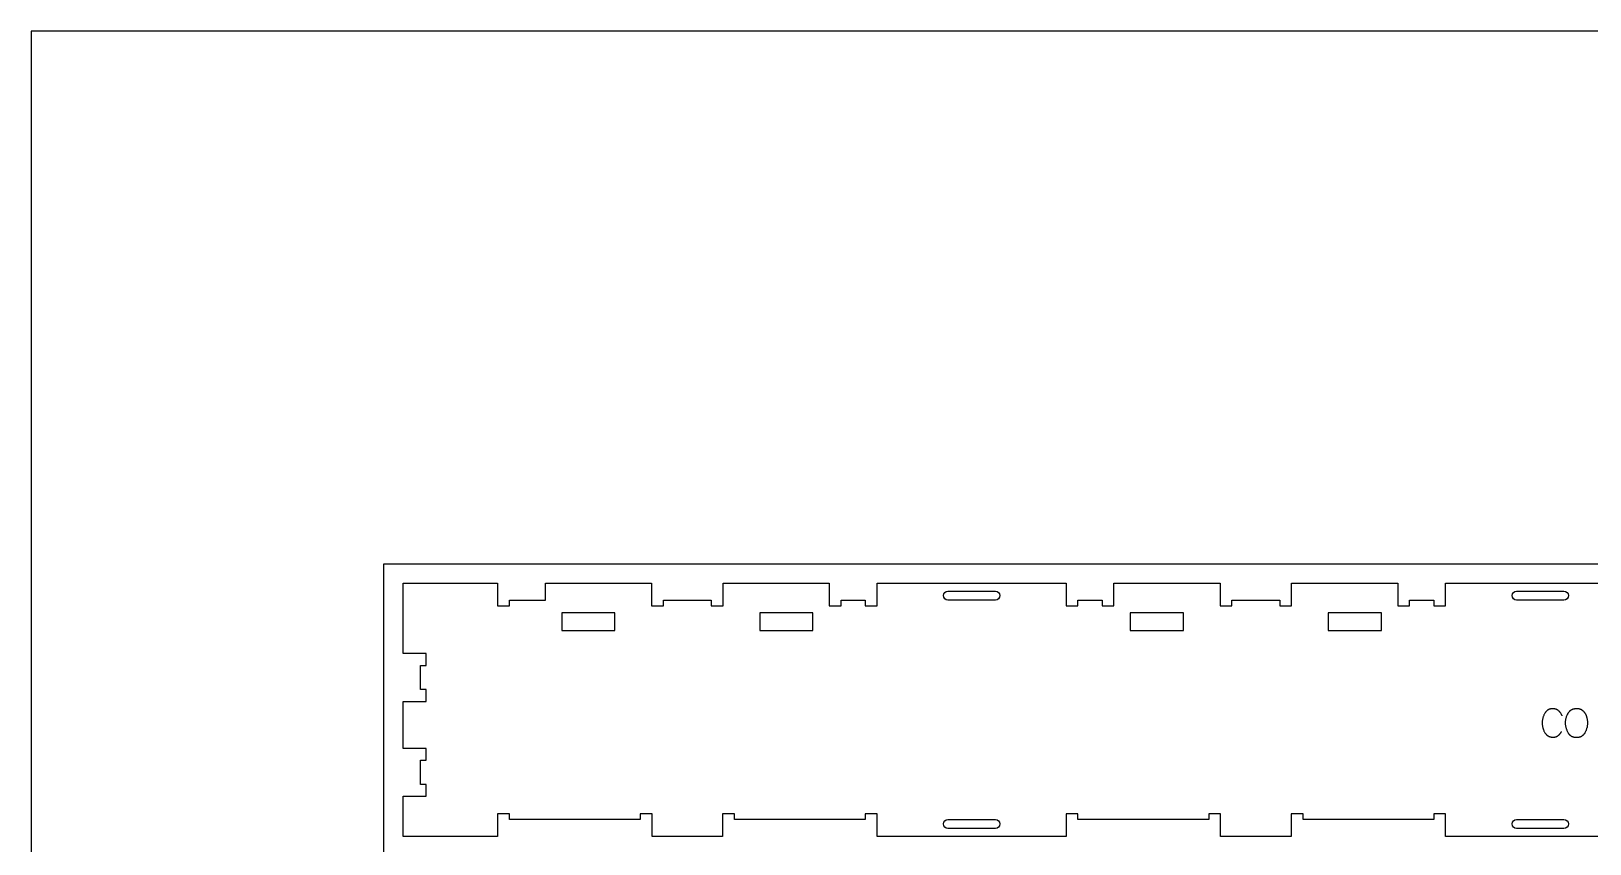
# Model space of a CAD drawing. Extents: x 0 to 4485, y 0 to 8771.
# Drawn here: x 0 to 1645, y 4736 to 5593 of the extents above; entities that cross this region are included whole.
import ezdxf

# ---------------------------------------------------------------- set-up
doc = ezdxf.new("R2010")
doc.units = 0
for name, color, linetype in [('0_SHEET_SPRUCEPLY_2440X122', 1, 'CONTINUOUS'), ('1_ANYTOOL_1MMDEEP_LABELS_S', 2, 'CONTINUOUS'), ('3_ANYTOOL_CUTTHROUGH_INSID', 4, 'CONTINUOUS'), ('4_ANYTOOL_CUTTHROUGH_OUTSI', 5, 'CONTINUOUS'), ('DONOTCUT', 7, 'CONTINUOUS')]:
    doc.layers.add(name, color=color, linetype=linetype)

msp = doc.modelspace()

# ---------------------------------------------------------------- linework, layer by layer
at = {"layer": '0_SHEET_SPRUCEPLY_2440X122'}
msp.add_lwpolyline([(371.7, 5031), (371.7, 3811), (2811.7, 3811), (2811.7, 5031)], close=True, dxfattribs=at)
at = {"layer": '1_ANYTOOL_1MMDEEP_LABELS_S', "color": 2}
msp.add_lwpolyline([(1615.6, 4870.9), (1615.5, 4871.3), (1615.3, 4871.7), (1615.1, 4872.1), (1614.9, 4872.5), (1614.7, 4872.9), (1614.5, 4873.2), (1614.3, 4873.6), (1614.1, 4873.9), (1613.8, 4874.2), (1613.6, 4874.6), (1613.3, 4874.9), (1613.1, 4875.2), (1612.8, 4875.5), (1612.5, 4875.8), (1612.2, 4876), (1611.9, 4876.3), (1611.7, 4876.4), (1611.6, 4876.6), (1611.4, 4876.7), (1611.2, 4876.8), (1611.1, 4876.9), (1610.9, 4877), (1610.7, 4877.1), (1610.6, 4877.2), (1610.4, 4877.3), (1610.2, 4877.4), (1610, 4877.5), (1609.9, 4877.6), (1609.7, 4877.7), (1609.5, 4877.8), (1609.3, 4877.8), (1609.1, 4877.9), (1608.9, 4878), (1608.7, 4878), (1608.5, 4878.1), (1608.3, 4878.1), (1608.1, 4878.2), (1607.9, 4878.2), (1607.7, 4878.3), (1607.5, 4878.3), (1607.3, 4878.3), (1607.1, 4878.4), (1606.9, 4878.4), (1606.7, 4878.4), (1606.4, 4878.4), (1606.2, 4878.4), (1606, 4878.4), (1605.8, 4878.4), (1605.4, 4878.4), (1605.1, 4878.4), (1604.8, 4878.4), (1604.4, 4878.4), (1604.1, 4878.3), (1603.8, 4878.3), (1603.5, 4878.2), (1603.2, 4878.1), (1602.9, 4878.1), (1602.6, 4878), (1602.3, 4877.9), (1602, 4877.8), (1601.7, 4877.7), (1601.6, 4877.6), (1601.5, 4877.5), (1601.3, 4877.5), (1601.2, 4877.4), (1601.1, 4877.3), (1600.9, 4877.3), (1600.8, 4877.2), (1600.7, 4877.1), (1600.5, 4877), (1600.4, 4876.9), (1600.3, 4876.9), (1600.2, 4876.8), (1600.1, 4876.7), (1599.9, 4876.6), (1599.7, 4876.4), (1599.5, 4876.2), (1599.2, 4876), (1599, 4875.8), (1598.8, 4875.6), (1598.6, 4875.3), (1598.4, 4875.1), (1598.2, 4874.8), (1598, 4874.6), (1597.8, 4874.3), (1597.6, 4874), (1597.4, 4873.7), (1597.1, 4873.1), (1596.8, 4872.5), (1596.5, 4871.9), (1596.2, 4871.3), (1596, 4870.7), (1595.7, 4870.1), (1595.5, 4869.5), (1595.3, 4868.8), (1595.2, 4868.2), (1595, 4867.5), (1594.9, 4866.8), (1594.8, 4866.2), (1594.7, 4865.5), (1594.7, 4864.8), (1594.6, 4864.1), (1594.6, 4863.4), (1594.6, 4862.7), (1594.7, 4862), (1594.7, 4861.4), (1594.8, 4860.7), (1594.9, 4860), (1595, 4859.3), (1595.2, 4858.7), (1595.3, 4858.4), (1595.3, 4858), (1595.4, 4857.7), (1595.5, 4857.4), (1595.6, 4857.1), (1595.7, 4856.8), (1595.9, 4856.5), (1596, 4856.1), (1596.2, 4855.5), (1596.5, 4854.9), (1596.8, 4854.3), (1597.1, 4853.7), (1597.5, 4853.1), (1597.7, 4852.8), (1597.9, 4852.6), (1598, 4852.3), (1598.2, 4852), (1598.4, 4851.8), (1598.7, 4851.5), (1598.9, 4851.3), (1599.1, 4851.1), (1599.3, 4850.9), (1599.6, 4850.6), (1599.8, 4850.4), (1599.9, 4850.4), (1600, 4850.3), (1600.2, 4850.2), (1600.3, 4850.1), (1600.4, 4850), (1600.5, 4849.9), (1600.7, 4849.8), (1600.8, 4849.8), (1600.9, 4849.7), (1601.1, 4849.6), (1601.2, 4849.5), (1601.3, 4849.5), (1601.6, 4849.3), (1601.9, 4849.2), (1602.2, 4849.1), (1602.5, 4849), (1602.8, 4848.9), (1603.1, 4848.8), (1603.4, 4848.7), (1603.7, 4848.7), (1604.1, 4848.6), (1604.4, 4848.5), (1604.7, 4848.5), (1605.1, 4848.5), (1605.4, 4848.4), (1605.8, 4848.4), (1606.1, 4848.4), (1606.5, 4848.4), (1606.9, 4848.5), (1607.1, 4848.5), (1607.2, 4848.5), (1607.4, 4848.5), (1607.6, 4848.5), (1607.8, 4848.6), (1608, 4848.6), (1608.1, 4848.6), (1608.3, 4848.7), (1608.5, 4848.7), (1608.6, 4848.7), (1608.8, 4848.8), (1609, 4848.8), (1609.1, 4848.9), (1609.3, 4848.9), (1609.5, 4849), (1609.6, 4849.1), (1609.8, 4849.1), (1609.9, 4849.2), (1610.1, 4849.3), (1610.2, 4849.3), (1610.4, 4849.4), (1610.5, 4849.5), (1610.7, 4849.6), (1610.8, 4849.7), (1610.9, 4849.8), (1611.1, 4849.9), (1611.2, 4850), (1611.4, 4850.1), (1611.6, 4850.3), (1611.9, 4850.5), (1612.1, 4850.7), (1612.4, 4850.9), (1612.6, 4851.2), (1612.9, 4851.4), (1613.1, 4851.7), (1613.3, 4851.9), (1613.5, 4852.2), (1613.8, 4852.5), (1614, 4852.7), (1614.2, 4853), (1614.4, 4853.3), (1614.6, 4853.6), (1614.8, 4853.9), (1615, 4854.3)], dxfattribs=at)
msp.add_lwpolyline([(1631.3, 4878.8), (1631.7, 4878.8), (1632, 4878.7), (1632.4, 4878.7), (1632.7, 4878.7), (1632.9, 4878.7), (1633.1, 4878.6), (1633.2, 4878.6), (1633.4, 4878.6), (1633.6, 4878.5), (1633.7, 4878.5), (1633.9, 4878.4), (1634.1, 4878.4), (1634.2, 4878.4), (1634.4, 4878.3), (1634.5, 4878.3), (1634.7, 4878.2), (1634.8, 4878.1), (1635, 4878.1), (1635.1, 4878), (1635.3, 4877.9), (1635.4, 4877.9), (1635.6, 4877.8), (1635.7, 4877.7), (1635.8, 4877.6), (1636, 4877.6), (1636.1, 4877.5), (1636.2, 4877.4), (1636.4, 4877.3), (1636.6, 4877.1), (1636.9, 4876.9), (1637.1, 4876.7), (1637.4, 4876.5), (1637.6, 4876.3), (1637.8, 4876.1), (1638.1, 4875.8), (1638.3, 4875.6), (1638.5, 4875.4), (1638.7, 4875.1), (1638.9, 4874.9), (1639.1, 4874.6), (1639.3, 4874.4), (1639.5, 4874.1), (1639.7, 4873.8), (1639.8, 4873.5), (1640, 4873.3), (1640.2, 4873), (1640.3, 4872.7), (1640.5, 4872.4), (1640.6, 4872.1), (1640.7, 4871.8), (1640.9, 4871.5), (1641, 4871.2), (1641.1, 4870.8), (1641.2, 4870.5), (1641.3, 4870.2), (1641.4, 4869.9), (1641.5, 4869.5), (1641.6, 4869.2), (1641.7, 4868.9), (1641.8, 4868.5), (1641.9, 4867.8), (1642.1, 4867.2), (1642.2, 4866.5), (1642.3, 4865.8), (1642.3, 4865.2), (1642.4, 4864.5), (1642.4, 4863.9), (1642.4, 4863.3), (1642.4, 4862.6), (1642.4, 4862), (1642.3, 4861.3), (1642.2, 4860.7), (1642.2, 4860.1), (1642, 4859.4), (1641.9, 4858.8), (1641.7, 4858.2), (1641.5, 4857.5), (1641.3, 4856.9), (1641.1, 4856.2), (1640.9, 4855.6), (1640.6, 4855), (1640.3, 4854.3), (1640, 4853.7), (1639.7, 4853.1), (1639.5, 4852.7), (1639.3, 4852.4), (1639.1, 4852.1), (1638.9, 4851.9), (1638.7, 4851.6), (1638.5, 4851.3), (1638.3, 4851.1), (1638.1, 4850.8), (1638, 4850.7), (1637.9, 4850.6), (1637.7, 4850.5), (1637.6, 4850.4), (1637.5, 4850.3), (1637.4, 4850.2), (1637.3, 4850.1), (1637.1, 4849.9), (1637, 4849.9), (1636.9, 4849.8), (1636.8, 4849.7), (1636.6, 4849.6), (1636.5, 4849.5), (1636.4, 4849.4), (1636.2, 4849.3), (1636.1, 4849.2), (1636, 4849.2), (1635.8, 4849.1), (1635.7, 4849), (1635.5, 4848.9), (1635.4, 4848.9), (1635.2, 4848.8), (1635.1, 4848.7), (1635, 4848.7), (1634.8, 4848.6), (1634.7, 4848.6), (1634.5, 4848.5), (1634.3, 4848.5), (1634, 4848.4), (1633.7, 4848.3), (1633.4, 4848.2), (1633.1, 4848.1), (1632.7, 4848.1), (1632.4, 4848), (1632, 4848), (1631.7, 4848), (1631.3, 4848), (1630.9, 4848), (1630.6, 4848), (1630.2, 4848), (1629.8, 4848), (1629.4, 4848), (1629.1, 4848.1), (1628.7, 4848.1), (1628.4, 4848.2), (1628.1, 4848.3), (1627.7, 4848.4), (1627.4, 4848.5), (1627.3, 4848.5), (1627.1, 4848.6), (1626.9, 4848.6), (1626.8, 4848.7), (1626.6, 4848.7), (1626.5, 4848.8), (1626.3, 4848.9), (1626.2, 4848.9), (1626, 4849), (1625.9, 4849.1), (1625.8, 4849.2), (1625.6, 4849.3), (1625.5, 4849.3), (1625.3, 4849.4), (1625.2, 4849.5), (1625.1, 4849.6), (1624.9, 4849.7), (1624.8, 4849.8), (1624.7, 4849.9), (1624.6, 4850), (1624.4, 4850.1), (1624.3, 4850.2), (1624.2, 4850.3), (1624.1, 4850.4), (1623.9, 4850.5), (1623.8, 4850.6), (1623.7, 4850.8), (1623.6, 4850.9), (1623.5, 4851), (1623.4, 4851.1), (1623.2, 4851.4), (1622.9, 4851.6), (1622.7, 4851.9), (1622.5, 4852.2), (1622.4, 4852.5), (1622.2, 4852.8), (1622, 4853.1), (1621.7, 4853.8), (1621.4, 4854.4), (1621.1, 4855.1), (1620.8, 4855.7), (1620.5, 4856.4), (1620.3, 4857), (1620.1, 4857.7), (1619.9, 4858.3), (1619.8, 4859), (1619.6, 4859.6), (1619.5, 4860.3), (1619.4, 4860.9), (1619.3, 4861.6), (1619.3, 4862.3), (1619.2, 4862.9), (1619.2, 4863.6), (1619.2, 4864.3), (1619.3, 4864.9), (1619.3, 4865.6), (1619.4, 4866.3), (1619.5, 4867), (1619.6, 4867.6), (1619.8, 4868.3), (1620, 4868.9), (1620.2, 4869.6), (1620.4, 4870.2), (1620.6, 4870.9), (1620.9, 4871.5), (1621.1, 4872.1), (1621.5, 4872.7), (1621.8, 4873.3), (1622.1, 4873.9), (1622.3, 4874.2), (1622.5, 4874.5), (1622.7, 4874.8), (1622.9, 4875.1), (1623.1, 4875.3), (1623.3, 4875.6), (1623.6, 4875.8), (1623.8, 4876.1), (1623.9, 4876.2), (1624, 4876.3), (1624.1, 4876.4), (1624.3, 4876.5), (1624.4, 4876.6), (1624.5, 4876.7), (1624.6, 4876.8), (1624.8, 4876.9), (1624.9, 4877), (1625, 4877.1), (1625.2, 4877.2), (1625.3, 4877.2), (1625.4, 4877.3), (1625.6, 4877.4), (1625.7, 4877.5), (1625.9, 4877.6), (1626, 4877.6), (1626.2, 4877.7), (1626.4, 4877.8), (1626.8, 4878), (1627.1, 4878.1), (1627.4, 4878.2), (1627.7, 4878.3), (1628, 4878.4), (1628.4, 4878.5), (1628.7, 4878.5), (1629.1, 4878.6), (1629.4, 4878.7), (1629.8, 4878.7), (1630.1, 4878.7), (1630.5, 4878.8), (1630.9, 4878.8)], close=True, dxfattribs=at)
at = {"layer": '3_ANYTOOL_CUTTHROUGH_INSID', "color": 4}
for points in [[(1017.5, 4993.1), (967.5, 4993.1, -1), (967.5, 5002.6), (1017.5, 5002.6, -1)], [(1017.5, 4993.1), (967.5, 4993.1, -1), (967.5, 5002.6), (1017.5, 5002.6, -1)], [(1617.5, 4993.1), (1567.5, 4993.1, -1), (1567.5, 5002.6), (1617.5, 5002.6, -1)], [(1617.5, 4993.1), (1567.5, 4993.1, -1), (1567.5, 5002.6), (1617.5, 5002.6, -1)], [(1017.5, 4761.6, -1), (1017.5, 4752.1), (967.5, 4752.1, -1), (967.5, 4761.6)], [(1017.5, 4761.6, -1), (1017.5, 4752.1), (967.5, 4752.1, -1), (967.5, 4761.6)], [(1617.5, 4761.6, -1), (1617.5, 4752.1), (1567.5, 4752.1, -1), (1567.5, 4761.6)], [(1617.5, 4761.6, -1), (1617.5, 4752.1), (1567.5, 4752.1, -1), (1567.5, 4761.6)]]:
    msp.add_lwpolyline(points, format="xyb", close=True, dxfattribs=at)
for points in [[(616.1, 4979.6), (559.9, 4979.6), (559.9, 4961.1), (616.1, 4961.1)], [(616.1, 4979.6), (559.9, 4979.6), (559.9, 4961.1), (616.1, 4961.1)], [(825, 4961.1), (825, 4979.6), (768.8, 4979.6), (768.8, 4961.1)], [(825, 4961.1), (825, 4979.6), (768.8, 4979.6), (768.8, 4961.1)], [(1216.1, 4979.6), (1159.9, 4979.6), (1159.9, 4961.1), (1216.1, 4961.1)], [(1216.1, 4979.6), (1159.9, 4979.6), (1159.9, 4961.1), (1216.1, 4961.1)], [(1425, 4961.1), (1425, 4979.6), (1368.8, 4979.6), (1368.8, 4961.1)], [(1425, 4961.1), (1425, 4979.6), (1368.8, 4979.6), (1368.8, 4961.1)]]:
    msp.add_lwpolyline(points, close=True, dxfattribs=at)
at = {"layer": '4_ANYTOOL_CUTTHROUGH_OUTSI', "color": 5}
msp.add_lwpolyline([(1692.2, 4743.6), (1492.7, 4743.6), (1492.7, 4767.6), (1480.2, 4767.6), (1480.2, 4761.6), (1342.2, 4761.6), (1342.2, 4767.6), (1329.7, 4767.6), (1329.7, 4743.6), (1255.2, 4743.6), (1255.2, 4767.6), (1242.7, 4767.6), (1242.7, 4761.6), (1104.7, 4761.6), (1104.7, 4767.6), (1092.2, 4767.6), (1092.2, 4743.6), (892.7, 4743.6), (892.7, 4767.6), (880.2, 4767.6), (880.2, 4761.6), (742.2, 4761.6), (742.2, 4767.6), (729.7, 4767.6), (729.7, 4743.6), (655.2, 4743.6), (655.2, 4767.6), (642.7, 4767.6), (642.7, 4761.6), (504.7, 4761.6), (504.7, 4767.6), (492.2, 4767.6), (492.2, 4743.6), (392.7, 4743.6), (392.7, 4786.1), (416.7, 4786.1), (416.7, 4798.6), (410.7, 4798.6), (410.7, 4824.1), (416.7, 4824.1), (416.7, 4836.6), (392.7, 4836.6), (392.7, 4886.1), (416.7, 4886.1), (416.7, 4898.6), (410.7, 4898.6), (410.7, 4924.1), (416.7, 4924.1), (416.7, 4936.6), (392.7, 4936.6), (392.7, 5011.1), (492.2, 5011.1), (492.2, 4987.1), (504.7, 4987.1), (504.7, 4993.1), (542.7, 4993.1), (542.7, 5011.1), (654.7, 5011.1), (654.7, 4987.1), (667.2, 4987.1), (667.2, 4993.1), (717.7, 4993.1), (717.7, 4987.1), (730.2, 4987.1), (730.2, 5011.1), (842.2, 5011.1), (842.2, 4987.1), (854.7, 4987.1), (854.7, 4993.1), (880.2, 4993.1), (880.2, 4987.1), (892.7, 4987.1), (892.7, 5011.1), (1092.2, 5011.1), (1092.2, 4987.1), (1104.7, 4987.1), (1104.7, 4993.1), (1130.2, 4993.1), (1130.2, 4987.1), (1142.7, 4987.1), (1142.7, 5011.1), (1254.7, 5011.1), (1254.7, 4987.1), (1267.2, 4987.1), (1267.2, 4993.1), (1317.7, 4993.1), (1317.7, 4987.1), (1330.2, 4987.1), (1330.2, 5011.1), (1442.2, 5011.1), (1442.2, 4987.1), (1454.7, 4987.1), (1454.7, 4993.1), (1480.2, 4993.1), (1480.2, 4987.1), (1492.7, 4987.1), (1492.7, 5011.1), (1692.2, 5011.1)], dxfattribs=at)
msp.add_lwpolyline([(1692.2, 4743.6), (1492.7, 4743.6), (1492.7, 4767.6), (1480.2, 4767.6), (1480.2, 4761.6), (1342.2, 4761.6), (1342.2, 4767.6), (1329.7, 4767.6), (1329.7, 4743.6), (1255.2, 4743.6), (1255.2, 4767.6), (1242.7, 4767.6), (1242.7, 4761.6), (1104.7, 4761.6), (1104.7, 4767.6), (1092.2, 4767.6), (1092.2, 4743.6), (892.7, 4743.6), (892.7, 4767.6), (880.2, 4767.6), (880.2, 4761.6), (742.2, 4761.6), (742.2, 4767.6), (729.7, 4767.6), (729.7, 4743.6), (655.2, 4743.6), (655.2, 4767.6), (642.7, 4767.6), (642.7, 4761.6), (504.7, 4761.6), (504.7, 4767.6), (492.2, 4767.6), (492.2, 4743.6), (392.7, 4743.6), (392.7, 4786.1), (416.7, 4786.1), (416.7, 4798.6), (410.7, 4798.6), (410.7, 4824.1), (416.7, 4824.1), (416.7, 4836.6), (392.7, 4836.6), (392.7, 4886.1), (416.7, 4886.1), (416.7, 4898.6), (410.7, 4898.6), (410.7, 4924.1), (416.7, 4924.1), (416.7, 4936.6), (392.7, 4936.6), (392.7, 5011.1), (492.2, 5011.1), (492.2, 4987.1), (504.7, 4987.1), (504.7, 4993.1), (542.7, 4993.1), (542.7, 5011.1), (654.7, 5011.1), (654.7, 4987.1), (667.2, 4987.1), (667.2, 4993.1), (717.7, 4993.1), (717.7, 4987.1), (730.2, 4987.1), (730.2, 5011.1), (842.2, 5011.1), (842.2, 4987.1), (854.7, 4987.1), (854.7, 4993.1), (880.2, 4993.1), (880.2, 4987.1), (892.7, 4987.1), (892.7, 5011.1), (1092.2, 5011.1), (1092.2, 4987.1), (1104.7, 4987.1), (1104.7, 4993.1), (1130.2, 4993.1), (1130.2, 4987.1), (1142.7, 4987.1), (1142.7, 5011.1), (1254.7, 5011.1), (1254.7, 4987.1), (1267.2, 4987.1), (1267.2, 4993.1), (1317.7, 4993.1), (1317.7, 4987.1), (1330.2, 4987.1), (1330.2, 5011.1), (1442.2, 5011.1), (1442.2, 4987.1), (1454.7, 4987.1), (1454.7, 4993.1), (1480.2, 4993.1), (1480.2, 4987.1), (1492.7, 4987.1), (1492.7, 5011.1), (1692.2, 5011.1)], dxfattribs=at)
at = {"layer": 'DONOTCUT'}
msp.add_lwpolyline([(0, 0), (3183.4, 0), (3183.4, 5593.4), (0, 5593.4)], close=True, dxfattribs=at)

doc.saveas('drawing.dxf')
